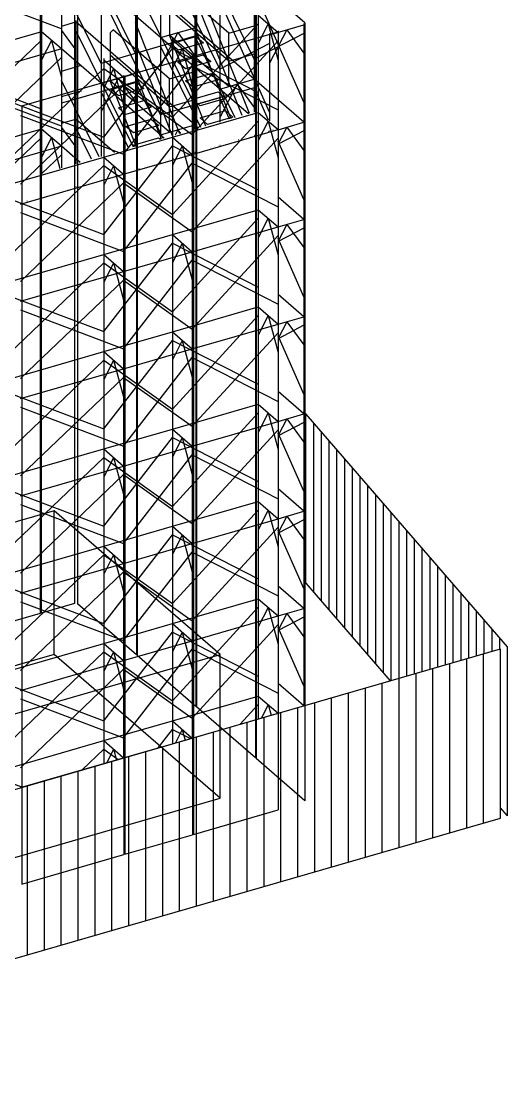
# Model space of a CAD drawing. Units: millimetres at full size, sheet at 1:250. Extents: x -35388 to 36956, y -20582 to 22579.
# Drawn here: x 29479 to 36956, y -7834 to 8618 of the extents above; entities that cross this region are included whole.
import ezdxf

# ---------------------------------------------------------------- set-up
doc = ezdxf.new("R2010")
doc.units = ezdxf.units.MM
doc.header["$LTSCALE"] = 250
for name, color, linetype in [('0-1_GAIKEI', 4, 'Continuous'), ('0-3_NET', 3, 'Continuous'), ('0-5_TATEWAKU', 7, 'Continuous'), ('0-6_BRES', 4, 'Continuous'), ('0-7_NUNOITA', 1, 'Continuous'), ('0-8_KAIDAN', 6, 'Continuous'), ('0-9_KAIKOTSR', 6, 'Continuous'), ('0-A_ENDSTOPPER', 6, 'Continuous'), ('0-D_KARIKAKOI', 3, 'Continuous')]:
    doc.layers.add(name, color=color, linetype=linetype)

msp = doc.modelspace()

# ---------------------------------------------------------------- linework, layer by layer
at = {"layer": '0-1_GAIKEI'}
for p, q in [((29984.3, 1103.4), (-5003.1, -8996.6)), ((32534.3, -1104.9), (29984.3, 1103.4)), ((29984.3, -1104.9), (29984.3, 1103.4)), ((29984.3, -1104.9), (29984.3, 1103.4)), ((-5744, -12154.9), (32534.3, -1104.9)), ((29984.3, -1104.9), (-5003.1, -11204.9)), ((32534.3, -3313.3), (29984.3, -1104.9)), ((32534.3, -3313.3), (32534.3, -1104.9)), ((32534.3, -3313.3), (32534.3, -1104.9)), ((-5744, -14363.3), (32534.3, -3313.3))]:
    msp.add_line(p, q, dxfattribs=at)
at = {"layer": '0-3_NET'}
for p, q in [((30296.2, 11630.2), (30296.2, -320.9)), ((30344, 11623.8), (30344, -327.3)), ((29767.9, 11477.7), (29767.9, -473.4)), ((29785.2, 11482.7), (29785.2, -468.4)), ((31248.5, 10840.5), (31248.5, -1110.7)), ((31258.5, 10831.8), (31258.5, -1119.3)), ((32163, 10048.5), (32163, -1902.6)), ((32173, 10039.9), (32173, -1911.3)), ((33077.5, 9256.5), (33077.5, -2694.6)), ((33839.5, 8596.6), (33087.5, 9247.9)), ((33087.5, 9247.9), (33087.5, -2703.3)), ((33839.5, 8596.6), (33839.5, -3354.5)), ((32127.1, 8082.7), (33429.6, 8458.7)), ((33429.6, 8458.7), (33429.6, -3492.5)), ((31071.4, 7777.9), (32109.7, 8077.7)), ((32109.7, 8077.7), (32109.7, -3873.5)), ((32127.1, 8082.7), (32127.1, -3868.5)), ((29487.4, 7320.7), (31054.1, 7772.9)), ((31054.1, 7772.9), (31054.1, -4178.2)), ((31071.4, 7777.9), (31071.4, -4173.2)), ((29487.4, 7320.7), (29487.4, -4630.5)), ((30296.2, -320.9), (29785.2, -468.4)), ((31248.5, -1110.7), (30344, -327.3)), ((29767.9, -473.4), (28201.3, -925.7)), ((32163, -1902.6), (31258.5, -1119.3)), ((33077.5, -2694.6), (32173, -1911.3)), ((33839.5, -3354.5), (33087.5, -2703.3)), ((32127.1, -3868.5), (33429.6, -3492.5)), ((31071.4, -4173.2), (32109.7, -3873.5)), ((29487.4, -4630.5), (31054.1, -4178.2))]:
    msp.add_line(p, q, dxfattribs=at)
at = {"layer": '0-5_TATEWAKU'}
for p, q in [((32146.4, 10037.9), (32146.4, 8544)), ((29789.1, 9975.5), (29789.1, 8481.6)), ((31618.1, 9885.4), (31618.1, 8391.5)), ((30094.1, 9711.4), (30094.1, 8217.5)), ((31231.9, 9336), (31231.9, 7842.1)), ((33060.9, 9246), (33060.9, 7752.1)), ((30703.6, 9183.5), (30703.6, 7689.6)), ((32532.6, 9093.5), (32532.6, 7599.6)), ((33120.7, 8736.1), (33120.7, 7242.2)), ((30094.1, 8548), (30317.4, 8612.5)), ((30317.4, 8634.1), (30317.4, 7140.2)), ((33120.7, 8714.5), (33425.7, 8450.3)), ((33273.2, 8582.4), (33120.7, 8281.5)), ((33273.2, 8582.4), (33425.7, 8017.3)), ((33294.6, 8411.9), (33822.9, 8564.4)), ((33822.9, 8586), (33822.9, 7092.2)), ((29789.1, 8481.6), (29789.1, 6987.7)), ((30094.1, 8195.8), (29789.1, 8460)), ((30094.1, 8481), (30317.4, 8179.4)), ((31618.1, 8369.9), (32146.4, 8522.4)), ((31882.2, 8446.1), (31618.1, 7936.9)), ((31618.1, 8391.5), (31618.1, 6897.6)), ((31882.2, 8446.1), (32146.4, 8089.4)), ((32146.4, 8544), (32146.4, 7050.1)), ((33558.7, 8488.1), (33294.6, 7978.9)), ((33294.6, 8433.5), (33294.6, 7091.7)), ((33425.7, 8472), (33425.7, 6978.1)), ((33558.7, 8488.1), (33822.9, 8131.4)), ((29941.6, 8327.9), (29789.1, 8026.9)), ((29941.6, 8327.9), (30094.1, 7762.8)), ((31800.9, 8355.1), (31800.9, 6861.2)), ((31800.9, 8333.5), (32105.9, 8069.3)), ((30094.1, 8217.5), (30094.1, 6723.6)), ((31953.4, 8201.4), (31800.9, 7900.5)), ((31953.4, 8201.4), (32105.9, 7636.3)), ((32105.9, 8091), (32105.9, 6597.1)), ((30745.2, 8050.4), (30745.2, 6556.5)), ((30745.2, 8028.7), (31050.2, 7764.6)), ((30703.6, 7668), (31231.9, 7820.5)), ((30967.7, 7744.2), (30703.6, 7235)), ((30897.7, 7896.6), (30745.2, 7595.7)), ((30897.7, 7896.6), (31050.2, 7331.6)), ((30967.7, 7744.2), (31231.9, 7387.5)), ((31050.2, 7786.2), (31050.2, 6292.3)), ((31231.9, 7842.1), (31231.9, 6697)), ((33060.9, 7752.1), (33060.9, 7224.9)), ((30703.6, 7689.6), (30703.6, 6544.5)), ((32532.6, 7577.9), (33060.9, 7730.4)), ((32796.7, 7654.2), (32532.6, 7144.9)), ((32532.6, 7599.6), (32532.6, 7072.4)), ((32796.7, 7654.2), (33060.9, 7297.4)), ((33120.7, 7242.2), (33120.7, 5748.3)), ((30094.1, 7054.1), (30317.4, 7118.6)), ((30317.4, 7140.2), (30317.4, 6433)), ((33120.7, 7220.6), (33425.7, 6956.4)), ((33273.2, 7088.5), (33120.7, 6787.6)), ((33273.2, 7088.5), (33425.7, 6523.4)), ((33822.9, 7092.2), (33822.9, 5598.3)), ((29789.1, 6987.7), (29789.1, 6280.5)), ((30094.1, 6701.9), (29789.1, 6966.1)), ((30094.1, 6987.1), (30317.4, 6685.6)), ((31618.1, 6876), (32146.4, 7028.5)), ((31882.2, 6952.2), (31841, 6872.8)), ((31882.2, 6952.2), (31923.4, 6896.6)), ((32146.4, 7050.1), (32146.4, 6960.9)), ((33294.6, 6940.2), (33297.1, 6940.2)), ((33425.7, 6955.9), (33822.9, 7070.5)), ((33558.7, 6994.3), (33425.7, 6737.8)), ((33425.7, 6978.1), (33425.7, 5484.2)), ((33558.7, 6994.3), (33822.9, 6637.5)), ((29941.6, 6834), (29789.1, 6533.1)), ((29941.6, 6834), (30069.2, 6361.3)), ((31618.1, 6897.6), (31618.1, 6808.4)), ((31800.9, 6861.2), (31800.9, 5367.3)), ((31800.9, 6839.6), (32105.9, 6575.4)), ((33060.9, 6872.8), (33063.4, 6872.8)), ((30094.1, 6723.6), (30094.1, 6368.5)), ((31953.4, 6707.5), (31800.9, 6406.6)), ((31953.4, 6707.5), (32105.9, 6142.4)), ((32105.9, 6597.1), (32105.9, 5103.2)), ((32138.3, 6606.4), (32140.8, 6606.4)), ((32146.4, 6608.8), (32148.9, 6608.8)), ((32532.6, 6720.3), (32535.1, 6720.3)), ((30745.2, 6556.5), (30745.2, 5062.6)), ((30745.2, 6534.8), (31050.2, 6270.7)), ((31618.1, 6456.3), (31620.6, 6456.3)), ((31626.2, 6458.6), (31628.7, 6458.6)), ((30897.7, 6402.8), (30745.2, 6101.8)), ((30897.7, 6402.8), (31050.2, 5837.7)), ((31050.2, 6292.3), (31050.2, 4798.4)), ((29789.1, 5928.3), (29791.6, 5928.3)), ((30094.1, 6016.3), (30096.6, 6016.3)), ((30317.4, 6080.8), (30319.9, 6080.8)), ((33120.7, 5748.3), (33120.7, 4254.4)), ((33120.7, 5726.7), (33425.7, 5462.5)), ((33273.2, 5594.6), (33120.7, 5293.7)), ((33273.2, 5594.6), (33425.7, 5029.5)), ((33822.9, 5598.3), (33822.9, 4104.4)), ((33425.7, 5462), (33822.9, 5576.6)), ((33558.7, 5500.4), (33425.7, 5243.9)), ((33425.7, 5484.2), (33425.7, 3990.3)), ((33558.7, 5500.4), (33822.9, 5143.6)), ((31800.9, 5367.3), (31800.9, 3873.4)), ((31800.9, 5345.7), (32105.9, 5081.5)), ((31953.4, 5213.6), (31800.9, 4912.7)), ((31953.4, 5213.6), (32105.9, 4648.5)), ((32105.9, 5103.2), (32105.9, 3609.3)), ((30745.2, 5062.6), (30745.2, 3568.7)), ((30745.2, 5040.9), (31050.2, 4776.8)), ((30897.7, 4908.9), (30745.2, 4607.9)), ((30897.7, 4908.9), (31050.2, 4343.8)), ((31050.2, 4798.4), (31050.2, 3304.5)), ((33120.7, 4254.4), (33120.7, 2760.5)), ((33120.7, 4232.8), (33425.7, 3968.6)), ((33273.2, 4100.7), (33120.7, 3799.8)), ((33273.2, 4100.7), (33425.7, 3535.6)), ((33425.7, 3968.1), (33822.9, 4082.7)), ((33558.7, 4006.5), (33425.7, 3750)), ((33425.7, 3990.3), (33425.7, 2496.4)), ((33558.7, 4006.5), (33822.9, 3649.7)), ((33822.9, 4104.4), (33822.9, 2610.5)), ((31800.9, 3873.4), (31800.9, 2379.5)), ((31800.9, 3851.8), (32105.9, 3587.6)), ((31953.4, 3719.7), (31800.9, 3418.8)), ((31953.4, 3719.7), (32105.9, 3154.6)), ((30745.2, 3568.7), (30745.2, 2074.8)), ((30745.2, 3547), (31050.2, 3282.9)), ((32105.9, 3609.3), (32105.9, 2115.4)), ((30897.7, 3415), (30745.2, 3114)), ((30897.7, 3415), (31050.2, 2849.9)), ((31050.2, 3304.5), (31050.2, 1810.7)), ((33120.7, 2760.5), (33120.7, 1266.6)), ((33120.7, 2738.9), (33425.7, 2474.8)), ((33273.2, 2606.8), (33120.7, 2305.9)), ((33273.2, 2606.8), (33425.7, 2041.7)), ((33425.7, 2474.2), (33822.9, 2588.8)), ((33558.7, 2512.6), (33425.7, 2256.1)), ((33425.7, 2496.4), (33425.7, 1002.5)), ((33558.7, 2512.6), (33822.9, 2155.8)), ((33822.9, 2610.5), (33822.9, 1116.6)), ((31800.9, 2379.5), (31800.9, 885.6)), ((31800.9, 2357.9), (32105.9, 2093.8)), ((31953.4, 2225.8), (31800.9, 1924.9)), ((31953.4, 2225.8), (32105.9, 1660.7)), ((30745.2, 2074.8), (30745.2, 580.9)), ((30745.2, 2053.1), (31050.2, 1789)), ((32105.9, 2115.4), (32105.9, 621.5)), ((30897.7, 1921.1), (30745.2, 1620.1)), ((30897.7, 1921.1), (31050.2, 1356)), ((31050.2, 1810.7), (31050.2, 316.8)), ((33120.7, 1266.6), (33120.7, -227.2)), ((33120.7, 1245), (33425.7, 980.9)), ((33273.2, 1112.9), (33120.7, 812)), ((33273.2, 1112.9), (33425.7, 547.8)), ((33425.7, 980.3), (33822.9, 1094.9)), ((33558.7, 1018.7), (33425.7, 762.2)), ((33425.7, 1002.5), (33425.7, -491.4)), ((33558.7, 1018.7), (33822.9, 661.9)), ((33822.9, 1116.6), (33822.9, -377.3)), ((31800.9, 885.6), (31800.9, -608.2)), ((31800.9, 864), (32105.9, 599.9)), ((31953.4, 731.9), (31800.9, 431)), ((31953.4, 731.9), (32105.9, 166.8)), ((30745.2, 580.9), (30745.2, -913)), ((30745.2, 559.2), (31050.2, 295.1)), ((32105.9, 621.5), (32105.9, -872.4)), ((30897.7, 427.2), (30745.2, 126.2)), ((30897.7, 427.2), (31050.2, -137.9)), ((31050.2, 316.8), (31050.2, -1177.1)), ((33120.7, -227.2), (33120.7, -1721.1)), ((33120.7, -248.9), (33425.7, -513)), ((33273.2, -381), (33120.7, -681.9)), ((33273.2, -381), (33425.7, -946)), ((33425.7, -513.6), (33822.9, -399)), ((33558.7, -475.2), (33425.7, -731.6)), ((33425.7, -491.4), (33425.7, -1985.3)), ((33558.7, -475.2), (33822.9, -832)), ((33822.9, -377.3), (33822.9, -1871.2)), ((31800.9, -608.2), (31800.9, -2102.1)), ((31800.9, -629.9), (32105.9, -894)), ((31953.4, -762), (31800.9, -1062.9)), ((31953.4, -762), (32105.9, -1327)), ((30745.2, -913), (30745.2, -2406.9)), ((30745.2, -934.6), (31050.2, -1198.8)), ((32105.9, -872.4), (32105.9, -2366.3)), ((30897.7, -1066.7), (30745.2, -1367.7)), ((30897.7, -1066.7), (31050.2, -1631.8)), ((31050.2, -1177.1), (31050.2, -2671)), ((33120.7, -1721.1), (33120.7, -2095)), ((33120.7, -1742.8), (33425.7, -2006.9)), ((33273.2, -1874.9), (33168.7, -2081.2)), ((33273.2, -1874.9), (33317.3, -2038.3)), ((33822.9, -1871.2), (33822.9, -1892.2)), ((31800.9, -2102.1), (31800.9, -2476.3)), ((31800.9, -2123.8), (32105.9, -2387.9)), ((33425.7, -1985.3), (33425.7, -2006.9)), ((31953.4, -2255.9), (31848.7, -2462.5)), ((31953.4, -2255.9), (31997.6, -2419.5)), ((30745.2, -2406.9), (30745.2, -2781.2)), ((30745.2, -2428.5), (31050.2, -2692.7)), ((32105.9, -2366.3), (32105.9, -2388.2)), ((30897.7, -2560.6), (30792.9, -2767.5)), ((30897.7, -2560.6), (30941.9, -2724.4)), ((31050.2, -2671), (31050.2, -2693.1))]:
    msp.add_line(p, q, dxfattribs=at)
at = {"layer": '0-6_BRES'}
for p, q in [((31231.9, 8127.1), (30317.4, 9974.7)), ((33060.9, 8037), (32146.4, 9884.7)), ((32532.6, 7884.5), (31618.1, 9732.2)), ((30094.1, 8502.4), (28510.1, 9100.8)), ((30703.6, 7974.6), (30094.1, 9206)), ((32146.4, 7335.1), (31231.9, 9182.7)), ((33822.9, 7377.1), (33060.9, 9092.7)), ((31618.1, 7182.6), (30703.6, 9030.2)), ((33294.6, 7224.6), (32532.6, 8940.2)), ((31800.9, 7146.1), (33120.7, 8582.8)), ((31204.2, 6689), (30317.4, 8480.8)), ((32146.4, 8390.8), (31231.9, 8127.1)), ((32765.6, 7139.7), (32146.4, 8390.8)), ((33822.9, 8432.8), (33060.9, 8037)), ((29789.1, 8328.3), (28205.1, 6815.4)), ((31618.1, 8238.3), (30703.6, 7974.6)), ((32237.3, 6987.2), (31618.1, 8238.3)), ((32105.9, 6882), (33425.7, 8318.7)), ((33294.6, 8280.3), (32532.6, 7884.5)), ((30094.1, 8064.2), (28510.1, 6551.3)), ((30745.2, 6841.4), (31800.9, 8201.8)), ((31800.9, 8201.8), (33120.7, 7527.1)), ((29161.3, 6384.1), (30745.2, 7897.1)), ((30745.2, 7897.1), (31800.9, 7146.1)), ((31050.2, 6577.3), (32105.9, 7937.7)), ((32105.9, 7937.7), (33425.7, 7263)), ((29789.1, 7272.6), (28205.1, 7871.1)), ((30094.1, 7008.5), (28510.1, 7606.9)), ((29466.3, 6120), (31050.2, 7632.9)), ((30676, 6536.5), (30094.1, 7712.1)), ((31231.9, 7688.8), (30317.4, 7425.1)), ((31050.2, 7632.9), (32105.9, 6882)), ((31661.4, 6821), (31231.9, 7688.8)), ((33060.9, 7598.8), (32146.4, 7335.1)), ((33280.8, 7103.6), (33060.9, 7598.8)), ((29161.3, 7439.8), (30745.2, 6841.4)), ((30703.6, 7536.3), (30094.1, 7360.6)), ((31133.1, 6668.5), (30703.6, 7536.3)), ((32532.6, 7446.3), (31618.1, 7182.6)), ((32679.8, 7114.9), (32532.6, 7446.3)), ((29466.3, 7175.7), (31050.2, 6577.3)), ((31800.9, 5652.3), (33120.7, 7088.9)), ((30557.3, 6502.2), (30317.4, 6986.9)), ((33346.7, 6955.3), (33349.2, 6955.3)), ((33822.9, 6938.9), (33425.7, 6732.6)), ((29789.1, 6834.4), (28957.9, 6040.5)), ((32105.9, 5388.1), (33425.7, 6824.8)), ((32818.4, 6802.8), (32820.9, 6802.8)), ((32918.1, 6831.5), (32920.6, 6831.5)), ((33822.9, 5883.2), (33425.7, 6777.3)), ((30745.2, 5347.5), (31800.9, 6707.9)), ((31800.9, 6707.9), (33120.7, 6033.3)), ((32389.8, 6679), (32392.3, 6679)), ((30094.1, 6570.3), (29791.3, 6281.1)), ((31050.2, 5083.4), (32105.9, 6443.8)), ((31813.9, 6512.8), (31816.4, 6512.8)), ((32105.9, 6443.8), (33425.7, 5769.1)), ((29161.3, 4890.3), (30745.2, 6403.2)), ((30745.2, 6403.2), (31800.9, 5652.3)), ((31285.7, 6360.3), (31288.2, 6360.3)), ((29466.3, 4626.1), (31050.2, 6139)), ((30709.8, 6194.1), (30712.3, 6194.1)), ((31050.2, 6139), (32105.9, 5388.1)), ((29161.3, 5945.9), (30745.2, 5347.5)), ((30181.5, 6041.6), (30184, 6041.6)), ((29564.7, 5863.5), (29567.2, 5863.5)), ((29466.3, 5681.8), (31050.2, 5083.4)), ((31800.9, 4158.4), (33120.7, 5595)), ((33822.9, 5445), (33425.7, 5238.7)), ((32105.9, 3894.2), (33425.7, 5330.9)), ((33822.9, 4389.3), (33425.7, 5283.4)), ((30745.2, 3853.6), (31800.9, 5214)), ((31800.9, 5214), (33120.7, 4539.4)), ((31050.2, 3589.5), (32105.9, 4949.9)), ((32105.9, 4949.9), (33425.7, 4275.2)), ((29161.3, 3396.4), (30745.2, 4909.3)), ((30745.2, 4909.3), (31800.9, 4158.4)), ((29466.3, 3132.2), (31050.2, 4645.2)), ((31050.2, 4645.2), (32105.9, 3894.2)), ((29161.3, 4452), (30745.2, 3853.6)), ((29466.3, 4187.9), (31050.2, 3589.5)), ((31800.9, 2664.5), (33120.7, 4101.1)), ((33822.9, 3951.1), (33425.7, 3744.8)), ((32105.9, 2400.3), (33425.7, 3837)), ((33822.9, 2895.4), (33425.7, 3789.5)), ((30745.2, 2359.7), (31800.9, 3720.1)), ((31800.9, 3720.1), (33120.7, 3045.5)), ((31050.2, 2095.6), (32105.9, 3456)), ((32105.9, 3456), (33425.7, 2781.3)), ((29161.3, 1902.5), (30745.2, 3415.4)), ((30745.2, 3415.4), (31800.9, 2664.5)), ((29466.3, 1638.3), (31050.2, 3151.3)), ((31050.2, 3151.3), (32105.9, 2400.3)), ((29161.3, 2958.1), (30745.2, 2359.7)), ((29466.3, 2694), (31050.2, 2095.6)), ((31800.9, 1170.6), (33120.7, 2607.3)), ((32105.9, 906.4), (33425.7, 2343.1)), ((33822.9, 2457.2), (33425.7, 2250.9)), ((30745.2, 865.8), (31800.9, 2226.3)), ((31800.9, 2226.3), (33120.7, 1551.6)), ((33822.9, 1401.5), (33425.7, 2295.6)), ((29161.3, 408.6), (30745.2, 1921.5)), ((30745.2, 1921.5), (31800.9, 1170.6)), ((31050.2, 601.7), (32105.9, 1962.1)), ((32105.9, 1962.1), (33425.7, 1287.4)), ((29466.3, 144.4), (31050.2, 1657.4)), ((31050.2, 1657.4), (32105.9, 906.4)), ((29161.3, 1464.3), (30745.2, 865.8)), ((29466.3, 1200.1), (31050.2, 601.7)), ((31800.9, -323.3), (33120.7, 1113.4)), ((32105.9, -587.5), (33425.7, 849.2)), ((33822.9, 963.3), (33425.7, 757)), ((30745.2, -628.1), (31800.9, 732.4)), ((31800.9, 732.4), (33120.7, 57.7)), ((33822.9, -92.4), (33425.7, 801.7)), ((29161.3, -1085.3), (30745.2, 427.6)), ((30745.2, 427.6), (31800.9, -323.3)), ((31050.2, -892.2), (32105.9, 468.2)), ((32105.9, 468.2), (33425.7, -206.5)), ((29466.3, -1349.5), (31050.2, 163.5)), ((31050.2, 163.5), (32105.9, -587.5)), ((29161.3, -29.6), (30745.2, -628.1)), ((29466.3, -293.8), (31050.2, -892.2)), ((31800.9, -1817.2), (33120.7, -380.5)), ((32105.9, -2081.4), (33425.7, -644.7)), ((33822.9, -530.6), (33425.7, -736.9)), ((30745.2, -2122), (31800.9, -761.5)), ((31800.9, -761.5), (33120.7, -1436.2)), ((33822.9, -1586.3), (33425.7, -692.2)), ((29161.3, -2579.2), (30745.2, -1066.3)), ((30745.2, -1066.3), (31800.9, -1817.2)), ((31050.2, -2386.1), (32105.9, -1025.7)), ((32105.9, -1025.7), (33425.7, -1700.4)), ((29466.3, -2843.4), (31050.2, -1330.4)), ((31050.2, -1330.4), (32105.9, -2081.4)), ((29161.3, -1523.5), (30745.2, -2122)), ((29466.3, -1787.7), (31050.2, -2386.1)), ((32844.8, -2174.7), (33120.7, -1874.4))]:
    msp.add_line(p, q, dxfattribs=at)
for points in [[(31580, -2540.1), (31800.9, -2255.4), (32077, -2396.5)], [(30413.4, -2877.1), (30745.2, -2560.2), (30966.2, -2717.4)], [(28829, -3334.8), (29161.3, -3017.4), (29493.3, -3142.9)]]:
    msp.add_lwpolyline(points, dxfattribs=at)
at = {"layer": '0-7_NUNOITA'}
for p, q in [((32146.4, 8522.4), (31231.9, 9314.4)), ((31618.1, 8369.9), (30703.6, 9161.9)), ((30094.1, 8548), (30317.4, 8612.5)), ((31231.9, 7820.5), (30317.4, 8612.5)), ((29789.1, 8460), (28205.1, 8002.7)), ((30094.1, 8195.8), (29789.1, 8460)), ((31618.1, 8369.9), (32146.4, 8522.4)), ((31618.1, 8369.9), (32146.4, 8522.4)), ((33060.9, 7730.4), (32146.4, 8522.4)), ((32532.6, 7577.9), (31618.1, 8369.9)), ((30094.1, 8195.8), (28510.1, 7738.6)), ((30703.6, 7668), (30094.1, 8195.8)), ((30703.6, 7668), (31231.9, 7820.5)), ((30703.6, 7668), (31231.9, 7820.5)), ((32146.4, 7028.5), (31231.9, 7820.5)), ((31618.1, 6876), (30703.6, 7668)), ((32532.6, 7577.9), (33060.9, 7730.4)), ((32532.6, 7577.9), (33060.9, 7730.4)), ((32970.3, 7198.8), (32532.6, 7577.9)), ((33822.9, 7070.5), (33060.9, 7730.4)), ((30094.1, 7054.1), (30317.4, 7118.6)), ((30911.1, 6604.4), (30317.4, 7118.6)), ((31800.9, 6839.6), (33120.7, 7220.6)), ((33120.7, 7220.6), (33425.7, 6956.4)), ((29789.1, 6966.1), (28205.1, 6508.8)), ((30094.1, 6701.9), (29789.1, 6966.1)), ((31618.1, 6876), (32146.4, 7028.5)), ((31618.1, 6876), (32146.4, 7028.5)), ((32105.9, 6575.4), (33425.7, 6956.4)), ((32204.9, 6977.8), (32146.4, 7028.5)), ((33275.3, 6934.7), (33277.8, 6934.7)), ((33425.7, 6955.9), (33822.9, 7070.5)), ((30745.2, 6534.8), (31800.9, 6839.6)), ((31676.6, 6825.3), (31618.1, 6876)), ((31800.9, 6839.6), (32105.9, 6575.4)), ((31800.9, 6839.6), (32105.9, 6575.4)), ((30094.1, 6701.9), (28510.1, 6244.7)), ((30382.8, 6451.9), (30094.1, 6701.9)), ((32509.9, 6713.7), (32512.4, 6713.7)), ((29161.3, 6077.6), (30745.2, 6534.8)), ((30745.2, 6534.8), (31050.2, 6270.7)), ((30745.2, 6534.8), (31050.2, 6270.7)), ((31050.2, 6270.7), (32105.9, 6575.4)), ((31981.6, 6561.2), (31984.1, 6561.2)), ((29466.3, 5813.4), (31050.2, 6270.7)), ((31216.1, 6340.2), (31218.6, 6340.2)), ((30687.8, 6187.7), (30690.3, 6187.7)), ((33822.9, 5576.6), (33425.7, 5920.5)), ((31800.9, 5345.7), (33120.7, 5726.7)), ((33120.7, 5726.7), (33425.7, 5462.5)), ((32105.9, 5081.5), (33425.7, 5462.5)), ((33425.7, 5462), (33822.9, 5576.6)), ((30745.2, 5040.9), (31800.9, 5345.7)), ((31800.9, 5345.7), (32105.9, 5081.5)), ((31800.9, 5345.7), (32105.9, 5081.5)), ((29161.3, 4583.7), (30745.2, 5040.9)), ((30745.2, 5040.9), (31050.2, 4776.8)), ((30745.2, 5040.9), (31050.2, 4776.8)), ((31050.2, 4776.8), (32105.9, 5081.5)), ((29466.3, 4319.5), (31050.2, 4776.8)), ((33822.9, 4082.7), (33425.7, 4426.6)), ((31800.9, 3851.8), (33120.7, 4232.8)), ((33120.7, 4232.8), (33425.7, 3968.6)), ((32105.9, 3587.6), (33425.7, 3968.6)), ((33425.7, 3968.1), (33822.9, 4082.7)), ((30745.2, 3547), (31800.9, 3851.8)), ((31800.9, 3851.8), (32105.9, 3587.6)), ((31800.9, 3851.8), (32105.9, 3587.6)), ((29161.3, 3089.8), (30745.2, 3547)), ((30745.2, 3547), (31050.2, 3282.9)), ((30745.2, 3547), (31050.2, 3282.9)), ((31050.2, 3282.9), (32105.9, 3587.6)), ((29466.3, 2825.6), (31050.2, 3282.9)), ((33822.9, 2588.8), (33425.7, 2932.8)), ((31800.9, 2357.9), (33120.7, 2738.9)), ((33120.7, 2738.9), (33425.7, 2474.8)), ((32105.9, 2093.8), (33425.7, 2474.8)), ((33425.7, 2474.2), (33822.9, 2588.8)), ((30745.2, 2053.1), (31800.9, 2357.9)), ((31800.9, 2357.9), (32105.9, 2093.8)), ((31800.9, 2357.9), (32105.9, 2093.8)), ((29161.3, 1595.9), (30745.2, 2053.1)), ((30745.2, 2053.1), (31050.2, 1789)), ((30745.2, 2053.1), (31050.2, 1789)), ((31050.2, 1789), (32105.9, 2093.8)), ((29466.3, 1331.8), (31050.2, 1789)), ((33822.9, 1094.9), (33425.7, 1438.9)), ((31800.9, 864), (33120.7, 1245)), ((33120.7, 1245), (33425.7, 980.9)), ((33425.7, 980.3), (33822.9, 1094.9)), ((30745.2, 559.2), (31800.9, 864)), ((31800.9, 864), (32105.9, 599.9)), ((31800.9, 864), (32105.9, 599.9)), ((32105.9, 599.9), (33425.7, 980.9)), ((29161.3, 102), (30745.2, 559.2)), ((30745.2, 559.2), (31050.2, 295.1)), ((30745.2, 559.2), (31050.2, 295.1)), ((31050.2, 295.1), (32105.9, 599.9)), ((29466.3, -162.1), (31050.2, 295.1)), ((33822.9, -399), (33425.7, -55)), ((31800.9, -629.9), (33120.7, -248.9)), ((33120.7, -248.9), (33425.7, -513)), ((33425.7, -513.6), (33822.9, -399)), ((30745.2, -934.6), (31800.9, -629.9)), ((31800.9, -629.9), (32105.9, -894)), ((31800.9, -629.9), (32105.9, -894)), ((32105.9, -894), (33425.7, -513)), ((29161.3, -1391.9), (30745.2, -934.6)), ((30745.2, -934.6), (31050.2, -1198.8)), ((30745.2, -934.6), (31050.2, -1198.8)), ((31050.2, -1198.8), (32105.9, -894)), ((29466.3, -1656), (31050.2, -1198.8)), ((33822.3, -1892.4), (33425.7, -1548.9)), ((31800.9, -2123.8), (33120.7, -1742.8)), ((33120.7, -1742.8), (33425.7, -2006.9)), ((30745.2, -2428.5), (31800.9, -2123.8)), ((31800.9, -2123.8), (32105.9, -2387.9)), ((31800.9, -2123.8), (32105.9, -2387.9)), ((32105.9, -2387.9), (33425.7, -2006.9)), ((29161.3, -2885.8), (30745.2, -2428.5)), ((30745.2, -2428.5), (31050.2, -2692.7)), ((30745.2, -2428.5), (31050.2, -2692.7)), ((31050.2, -2692.7), (32105.9, -2387.9)), ((29466.3, -3149.9), (31050.2, -2692.7))]:
    msp.add_line(p, q, dxfattribs=at)
at = {"layer": '0-8_KAIDAN'}
for p, q in [((32985.9, 7203.3), (32146.4, 9301.8)), ((32874.1, 7171), (32146.4, 8990)), ((31914.3, 6894), (31231.9, 8599.9)), ((32316.7, 7010.1), (31756.7, 8409.9)), ((32706.4, 7122.6), (32146.4, 8522.4)), ((31802.5, 6861.7), (31231.9, 8288.1)), ((31634.8, 6813.3), (31231.9, 7820.5)), ((31245.1, 6700.8), (30842.2, 7708)), ((32832.7, 6806.9), (32835.2, 6806.9)), ((33000.4, 6855.3), (33002.9, 6855.3)), ((32443, 6694.4), (32445.5, 6694.4)), ((31761.1, 6497.6), (31763.6, 6497.6)), ((31928.8, 6546), (31931.3, 6546)), ((32040.7, 6578.3), (32043.2, 6578.3)), ((31371.4, 6385.1), (31373.9, 6385.1))]:
    msp.add_line(p, q, dxfattribs=at)
for points in [[(31887.3, 8177.2), (31772.3, 8276.8), (32162, 8389.3), (32277, 8289.7)], [(32001.3, 7892.3), (31886.3, 7991.9), (32276, 8104.4), (32391, 8004.8)], [(32115.3, 7607.4), (32000.3, 7707), (32390, 7819.5), (32505, 7719.9)], [(30972.8, 7475.3), (30857.8, 7574.9), (31247.5, 7687.4), (31362.5, 7587.8)], [(32229.3, 7322.5), (32114.3, 7422.1), (32504, 7534.6), (32619, 7435)], [(31086.8, 7190.4), (30971.8, 7290), (31361.5, 7402.5), (31476.5, 7302.9)], [(32343.2, 7037.6), (32228.2, 7137.2), (32617.9, 7249.7), (32732.9, 7150.1)], [(31200.8, 6905.5), (31085.8, 7005.1), (31475.5, 7117.6), (31590.5, 7018)]]:
    msp.add_lwpolyline(points, close=True, dxfattribs=at)
msp.add_lwpolyline([(31227.9, 6695.8), (31199.8, 6720.2), (31589.5, 6832.7), (31617.6, 6808.3)], dxfattribs=at)
at = {"layer": '0-9_KAIKOTSR'}
for p, q in [((32671.2, 8007.6), (31756.7, 8799.6)), ((32671.2, 7617.9), (31756.7, 8409.9)), ((31756.7, 7305.7), (30842.2, 8097.7)), ((32671.2, 8007.6), (33060.9, 8120.1)), ((31756.7, 6916), (30842.2, 7708)), ((32671.2, 7617.9), (33060.9, 7730.4)), ((31756.7, 7305.7), (32146.4, 7418.2)), ((31756.7, 6916), (32146.4, 7028.5))]:
    msp.add_line(p, q, dxfattribs=at)
for points in [[(32671.2, 8440.6), (31806.7, 9189.3), (31756.7, 9146), (31756.7, 8409.9)], [(31756.7, 7738.7), (30892.2, 8487.4), (30842.2, 8444.1), (30842.2, 7708)], [(32671.2, 7617.9), (32671.2, 8440.6), (33060.9, 8553.1)], [(31756.7, 6916), (31756.7, 7738.7), (32146.4, 7851.2)]]:
    msp.add_lwpolyline(points, dxfattribs=at)
at = {"layer": '0-A_ENDSTOPPER'}
for p, q in [((30094.1, 7855.2), (30404, 7944.6)), ((30094.1, 7465.5), (30404, 7554.9))]:
    msp.add_line(p, q, dxfattribs=at)
at = {"layer": '0-D_KARIKAKOI'}
for p, q in [((36955.9, -987.2), (33822.9, 2627.9)), ((33854.6, -6.8), (33854.6, 2591.3)), ((33973.9, -144.4), (33973.9, 2453.7)), ((34093.2, -282), (34093.2, 2316)), ((34212.5, -419.7), (34212.5, 2178.4)), ((34331.7, -557.3), (34331.7, 2040.8)), ((34451, -694.9), (34451, 1903.1)), ((34570.3, -832.6), (34570.3, 1765.5)), ((34689.6, -970.2), (34689.6, 1627.9)), ((34808.9, -1107.9), (34808.9, 1490.2)), ((34928.1, -1245.5), (34928.1, 1352.6)), ((35047.4, -1383.1), (35047.4, 1215)), ((35166.7, -1504), (35166.7, 1077.3)), ((35286, -1469.6), (35286, 939.7)), ((35405.3, -1435.1), (35405.3, 802.1)), ((35524.5, -1400.7), (35524.5, 664.4)), ((35643.8, -1366.2), (35643.8, 526.8)), ((35763.1, -1331.7), (35763.1, 389.2)), ((35882.4, -1297.3), (35882.4, 251.5)), ((35155.1, -1507.4), (33822.9, 29.9)), ((36001.7, -1262.8), (36001.7, 113.9)), ((36120.9, -1228.4), (36120.9, -23.7)), ((36240.2, -1193.9), (36240.2, -161.4)), ((36359.5, -1159.5), (36359.5, -299)), ((36478.8, -1125), (36478.8, -436.7)), ((36598, -1090.6), (36598, -574.3)), ((36717.3, -1056.1), (36717.3, -711.9)), ((36836.6, -1021.6), (36836.6, -849.6)), ((-21860.2, -17977.2), (36846.6, -1018.8)), ((36586.8, -3691.9), (36586.8, -1093.8)), ((36846.6, -3616.8), (36846.6, -1018.8)), ((36846.6, -3616.8), (36846.6, -1018.8)), ((36955.9, -3585.3), (36955.9, -987.2)), ((36067.3, -3842), (36067.3, -1243.9)), ((36327, -3766.9), (36327, -1168.8)), ((35288, -4067.1), (35288, -1469)), ((35547.7, -3992), (35547.7, -1394)), ((35807.5, -3917), (35807.5, -1318.9)), ((34768.5, -4217.1), (34768.5, -1619.1)), ((35028.2, -4142.1), (35028.2, -1544)), ((34248.9, -4367.2), (34248.9, -1769.1)), ((34508.7, -4292.2), (34508.7, -1694.1)), ((33729.4, -4517.3), (33729.4, -1919.2)), ((33989.2, -4442.3), (33989.2, -1844.2)), ((33209.9, -4667.4), (33209.9, -2069.3)), ((33469.6, -4592.3), (33469.6, -1994.3)), ((32430.6, -4892.5), (32430.6, -2294.4)), ((32690.3, -4817.4), (32690.3, -2219.4)), ((32950.1, -4742.4), (32950.1, -2144.3)), ((31911, -5042.6), (31911, -2444.5)), ((32170.8, -4967.5), (32170.8, -2369.4)), ((31391.5, -5192.6), (31391.5, -2594.6)), ((31651.3, -5117.6), (31651.3, -2519.5)), ((30872, -5342.7), (30872, -2744.6)), ((31131.8, -5267.7), (31131.8, -2669.6)), ((30352.5, -5492.8), (30352.5, -2894.7)), ((30612.2, -5417.7), (30612.2, -2819.7)), ((29573.2, -5717.9), (29573.2, -3119.8)), ((29832.9, -5642.9), (29832.9, -3044.8)), ((30092.7, -5567.8), (30092.7, -2969.7)), ((-21853.5, -20573.4), (36846.6, -3616.8)), ((36955.9, -3585.3), (36846.6, -3459.1))]:
    msp.add_line(p, q, dxfattribs=at)

doc.saveas('drawing.dxf')
